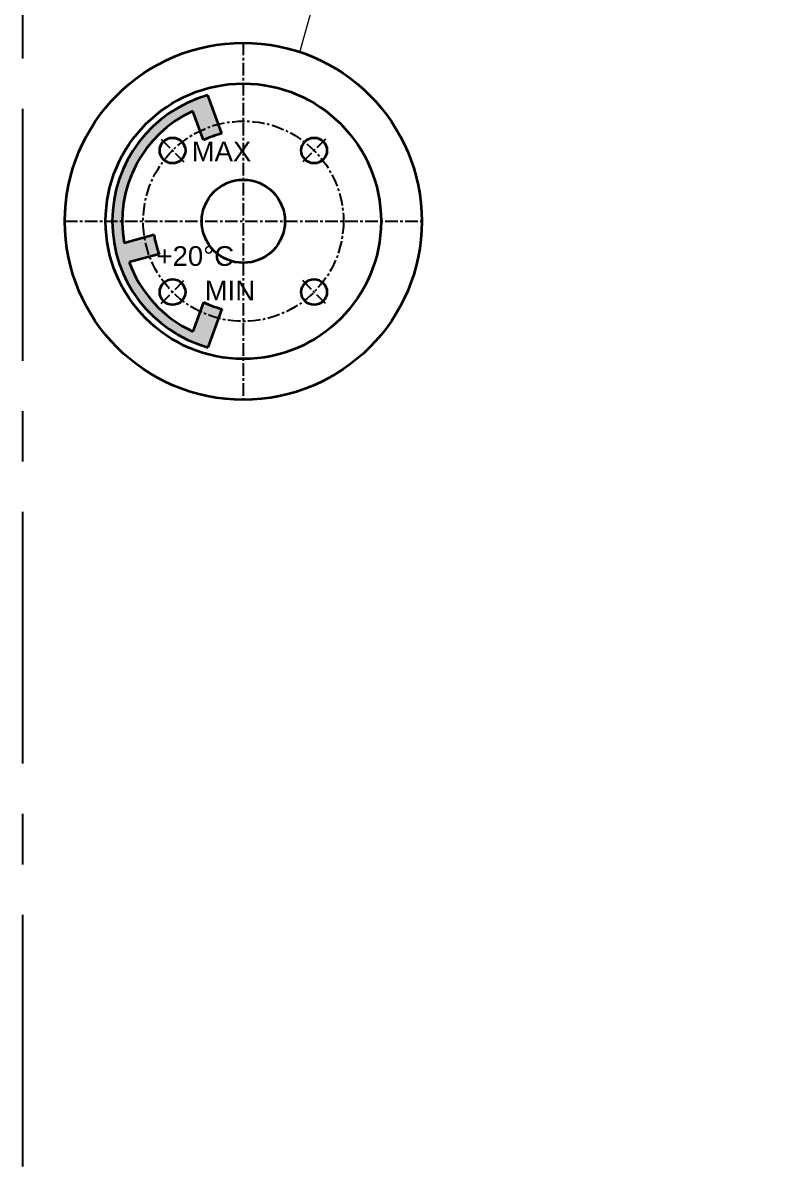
# Model space of a CAD drawing. Header units: millimetres. Extents: x 8981 to 59433, y 5244 to 14154.
# Drawn here: x 11605.1 to 11797, y 12039.6 to 12328.6 of the extents above; entities that cross this region are included whole.
import ezdxf

# ---------------------------------------------------------------- set-up
doc = ezdxf.new("R2010")
doc.units = ezdxf.units.MM
doc.linetypes.add('CENTERX2', pattern=[101.6, 63.5, -12.7, 12.7, -12.7])
doc.layers.add('1', color=4, linetype='Continuous')
doc.layers.add('3中心线层', color=1, linetype='CENTERX2')
for name, color, linetype, lineweight in [('2细线层', 4, 'Continuous', 35), ('标注、文本', 3, 'Continuous', 25), ('铁心', 3, 'Continuous', 0)]:
    doc.layers.add(name, color=color, linetype=linetype, lineweight=lineweight)
doc.styles.add('Note Text (ANSI)', font='arial.ttf')

# ---------------------------------------------------------------- blocks, each defined once
blk = doc.blocks.new('fgffg')
blk.add_hatch(color=256).paths.add_polyline_path([(26283.31, -83546.9, -0.054749), (26292.71, -83543.48), (26285.61, -83523.98, 0.757864), (26285.61, -83651.96), (26292.71, -83632.46, -0.054749), (26283.31, -83629.04), (26277.93, -83643.83, -0.201943), (26245.7, -83608.66), (26260.9, -83604.58, -0.054749), (26258.31, -83594.93), (26243.11, -83599, -0.342707), (26277.93, -83532.12)])
for p, q in [((26292.71, -83543.48), (26285.61, -83523.98)), ((26283.31, -83546.9), (26277.93, -83532.12)), ((26258.31, -83594.93), (26243.11, -83599)), ((26260.9, -83604.58), (26245.7, -83608.66)), ((26283.31, -83629.04), (26277.93, -83643.83)), ((26292.71, -83632.46), (26285.61, -83651.96))]:
    blk.add_line(p, q)
for radius, start, end in [(66.46, 105.68564, 254.31436), (61.46, 114.66607, 190.33393), (45.8, 103.73251, 116.26749), (45.8, 188.73251, 201.26749), (61.46, 199.66607, 245.33393), (45.8, 243.73251, 256.26749)]:
    blk.add_arc((26303.58, -83587.97), radius, start, end)
blk = doc.blocks.new('A$C6F763E90')
at = {"layer": '1', "color": 1, "linetype": 'CENTERX2', "lineweight": -3, "ltscale": 0.1}
for p, q in [((90.55, 181.1), (90.55, 0)), ((48.82, 132.28), (60.44, 120.66)), ((132.28, 132.28), (120.66, 120.66)), ((0, 90.55), (181.1, 90.55)), ((48.82, 48.82), (60.44, 60.44)), ((132.28, 48.82), (120.66, 60.44))]:
    blk.add_line(p, q, dxfattribs=at)
blk.add_circle((90.55, 90.55), 50.8, dxfattribs=at)
at = {"layer": '2细线层'}
for centre, radius in [((90.55, 90.55), 90.55), ((90.55, 90.55), 69.85), ((54.63, 126.47), 6.5), ((126.47, 126.47), 6.5), ((90.55, 90.55), 21.1), ((54.63, 54.63), 6.5), ((126.47, 54.63), 6.5)]:
    blk.add_circle(centre, radius, dxfattribs=at)
blk.add_blockref('fgffg', (-26213.03, 83678.52), dxfattribs=at)
at = {"layer": '2细线层', "style": 'Note Text (ANSI)'}
for s, p in [('MAX', (64.32, 121.01)), ('+20%%DC', (46.49, 67.91)), ('MIN', (70.94, 50.41))]:
    blk.add_text(s, height=10, dxfattribs=at).set_placement(p)

msp = doc.modelspace()

# ---------------------------------------------------------------- linework, layer by layer
at = {"layer": '3中心线层'}
msp.add_line((11605.067, 10617.838), (11605.067, 12532.838), dxfattribs=at)
at = {"layer": '铁心'}
msp.add_line((11674.895, 12321.277, -849.998), (11796.964, 12755.017), dxfattribs=at)

# ---------------------------------------------------------------- block references
at = {"layer": '标注、文本', "xscale": 0.4969630038652515, "yscale": 0.4969630038652515, "zscale": 0.4969630038652515}
msp.add_blockref('A$C6F763E90', (11615.634, 12233.596, -849.998), dxfattribs=at)

doc.saveas('drawing.dxf')
